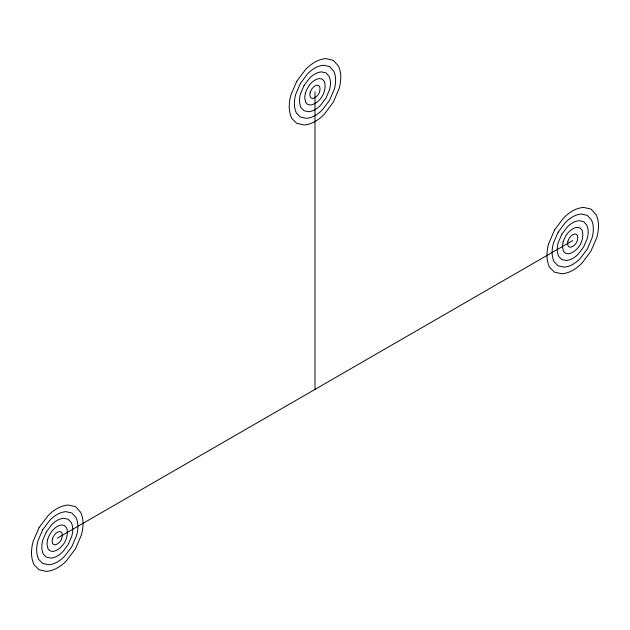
<?xml version="1.0" encoding="UTF-8"?>
<svg xmlns="http://www.w3.org/2000/svg" width="630" height="630" viewBox="0 0 630 630"><rect width="100%" height="100%" fill="white"/><g stroke="black" fill="none" stroke-linecap="round" stroke-linejoin="round"><path stroke-width="0.94" d="M57.275 538.201L572.725 240.597M315 91.799L315 389.403M47.652 539.406L46.966 544.147L47.967 548.809L49.983 550.825L52.999 551.478C62.779 549.281 69.623 537.429 66.638 527.861L64.559 525.57L61.543 524.924C54.337 526.192 49.904 532.956 47.652 539.406M52.463 538.8L52.117 541.178L52.621 543.501L53.629 544.509L55.141 544.84C60.031 543.737 63.449 537.815 61.953 533.027L60.921 531.885L59.409 531.562C55.802 532.192 53.589 535.579 52.463 538.8M305.385 93.012L304.692 97.752L305.692 102.406L307.708 104.43L310.732 105.076C320.512 102.879 327.348 91.035 324.363 81.467L322.292 79.175L319.268 78.522C312.063 79.797 307.629 86.554 305.385 93.012M310.188 92.405L309.842 94.776L310.346 97.107L311.354 98.115L312.866 98.438C317.756 97.343 321.174 91.421 319.678 86.633L318.646 85.491L317.134 85.16C313.535 85.798 311.315 89.176 310.188 92.405M563.11 241.81L562.417 246.55L563.425 251.205L565.441 253.228L568.457 253.874C578.238 251.677 585.081 239.833 582.088 230.265L580.017 227.973L577.001 227.32C569.788 228.595 565.362 235.352 563.11 241.81M567.921 241.203L567.575 243.574L568.071 245.905L569.079 246.913L570.591 247.236C575.481 246.141 578.899 240.219 577.411 235.431L576.371 234.289L574.859 233.958C571.26 234.596 569.04 237.975 567.921 241.203M39.052 527.68L33.225 541.217A41.651 41.651 0 0 0 31.5 553.077A28.24 28.24 0 0 0 34.012 564.716L39.052 569.764L46.596 571.394A26.594 26.594 0 0 0 57.275 567.961A41.651 41.651 0 0 0 66.686 560.535L75.498 548.722L81.317 535.185A41.651 41.651 0 0 0 83.042 523.317A26.594 26.594 0 0 0 80.679 512.355L75.498 506.63L67.945 505.008A26.594 26.594 0 0 0 57.275 508.441A41.651 41.651 0 0 0 47.864 515.868L39.052 527.68M42.69 529.783L38.036 540.611A33.319 33.319 0 0 0 36.658 550.1A22.593 22.593 0 0 0 38.666 559.416L42.69 563.448L48.73 564.756A21.278 21.278 0 0 0 57.275 562.007A33.319 33.319 0 0 0 64.803 556.062L71.851 546.62L76.513 535.784A33.319 33.319 0 0 0 77.892 526.294A21.278 21.278 0 0 0 76.002 517.521L71.851 512.946L65.811 511.647A21.278 21.278 0 0 0 57.275 514.387A33.319 33.319 0 0 0 49.746 520.333L42.69 529.783M46.337 531.885L42.848 540.005A24.987 24.987 0 0 0 41.808 547.123A16.939 16.939 0 0 0 43.312 554.109L46.337 557.14L50.865 558.117A15.955 15.955 0 0 0 57.275 556.054A24.987 24.987 0 0 0 62.921 551.596L68.205 544.509L71.702 536.39A24.987 24.987 0 0 0 72.733 529.271A15.955 15.955 0 0 0 71.316 522.695L68.205 519.262L63.677 518.285A15.955 15.955 0 0 0 57.275 520.341A24.987 24.987 0 0 0 51.629 524.798L46.337 531.885M296.777 81.278L290.95 94.815A41.651 41.651 0 0 0 289.225 106.683A28.24 28.24 0 0 0 291.737 118.322L296.777 123.37L304.322 124.992A26.594 26.594 0 0 0 315 121.559A41.651 41.651 0 0 0 324.411 114.132L333.223 102.32L339.05 88.783A41.651 41.651 0 0 0 340.775 76.923A26.594 26.594 0 0 0 338.404 65.961L333.223 60.236L325.678 58.606A26.594 26.594 0 0 0 315 62.039A41.651 41.651 0 0 0 305.589 69.465L296.777 81.278M300.423 83.38L295.761 94.216A33.319 33.319 0 0 0 294.383 103.706A22.593 22.593 0 0 0 296.391 113.014L300.423 117.054L306.464 118.353A21.278 21.278 0 0 0 315 115.613A33.319 33.319 0 0 0 322.529 109.667L329.577 100.217L334.239 89.389A33.319 33.319 0 0 0 335.617 79.9A21.278 21.278 0 0 0 333.727 71.127L329.577 66.552L323.536 65.244A21.278 21.278 0 0 0 315 67.993A33.319 33.319 0 0 0 307.471 73.938L300.423 83.38M304.062 85.491L300.573 93.61A24.987 24.987 0 0 0 299.534 100.729A16.939 16.939 0 0 0 301.045 107.714L304.062 110.738L308.598 111.715A15.955 15.955 0 0 0 315 109.659A24.987 24.987 0 0 0 320.646 105.202L325.938 98.115L329.427 89.995A24.987 24.987 0 0 0 330.466 82.876A15.955 15.955 0 0 0 329.041 76.293L325.938 72.859L321.402 71.883A15.955 15.955 0 0 0 315 73.946A24.987 24.987 0 0 0 309.354 78.403L304.062 85.491M554.502 230.076L548.683 243.613A41.651 41.651 0 0 0 546.958 255.481A28.24 28.24 0 0 0 549.462 267.12L554.502 272.168L562.054 273.79A26.594 26.594 0 0 0 572.725 270.357A41.651 41.651 0 0 0 582.136 262.93L590.948 251.126L596.775 237.589A41.651 41.651 0 0 0 598.5 225.721A26.594 26.594 0 0 0 596.137 214.759L590.948 209.034L583.404 207.404A26.594 26.594 0 0 0 572.725 210.837A41.651 41.651 0 0 0 563.315 218.271L554.502 230.076M558.149 232.186L553.486 243.015A33.319 33.319 0 0 0 552.108 252.504A22.593 22.593 0 0 0 554.116 261.812L558.149 265.852L564.189 267.151A21.278 21.278 0 0 0 572.725 264.411A33.319 33.319 0 0 0 580.254 258.465L587.31 249.015L591.964 238.187A33.319 33.319 0 0 0 593.342 228.698A21.278 21.278 0 0 0 591.452 219.925L587.31 215.35L581.269 214.042A21.278 21.278 0 0 0 572.725 216.791A33.319 33.319 0 0 0 565.197 222.736L558.149 232.186M561.795 234.289L558.298 242.408A24.987 24.987 0 0 0 557.266 249.527A16.939 16.939 0 0 0 558.771 256.512L561.795 259.536L566.323 260.513A15.955 15.955 0 0 0 572.725 258.457A24.987 24.987 0 0 0 578.372 254L583.663 246.913L587.152 238.794A24.987 24.987 0 0 0 588.192 231.675A15.955 15.955 0 0 0 586.774 225.099L583.663 221.658L579.135 220.681A15.955 15.955 0 0 0 572.725 222.744A24.987 24.987 0 0 0 567.079 227.202L561.795 234.289"/></g></svg>
